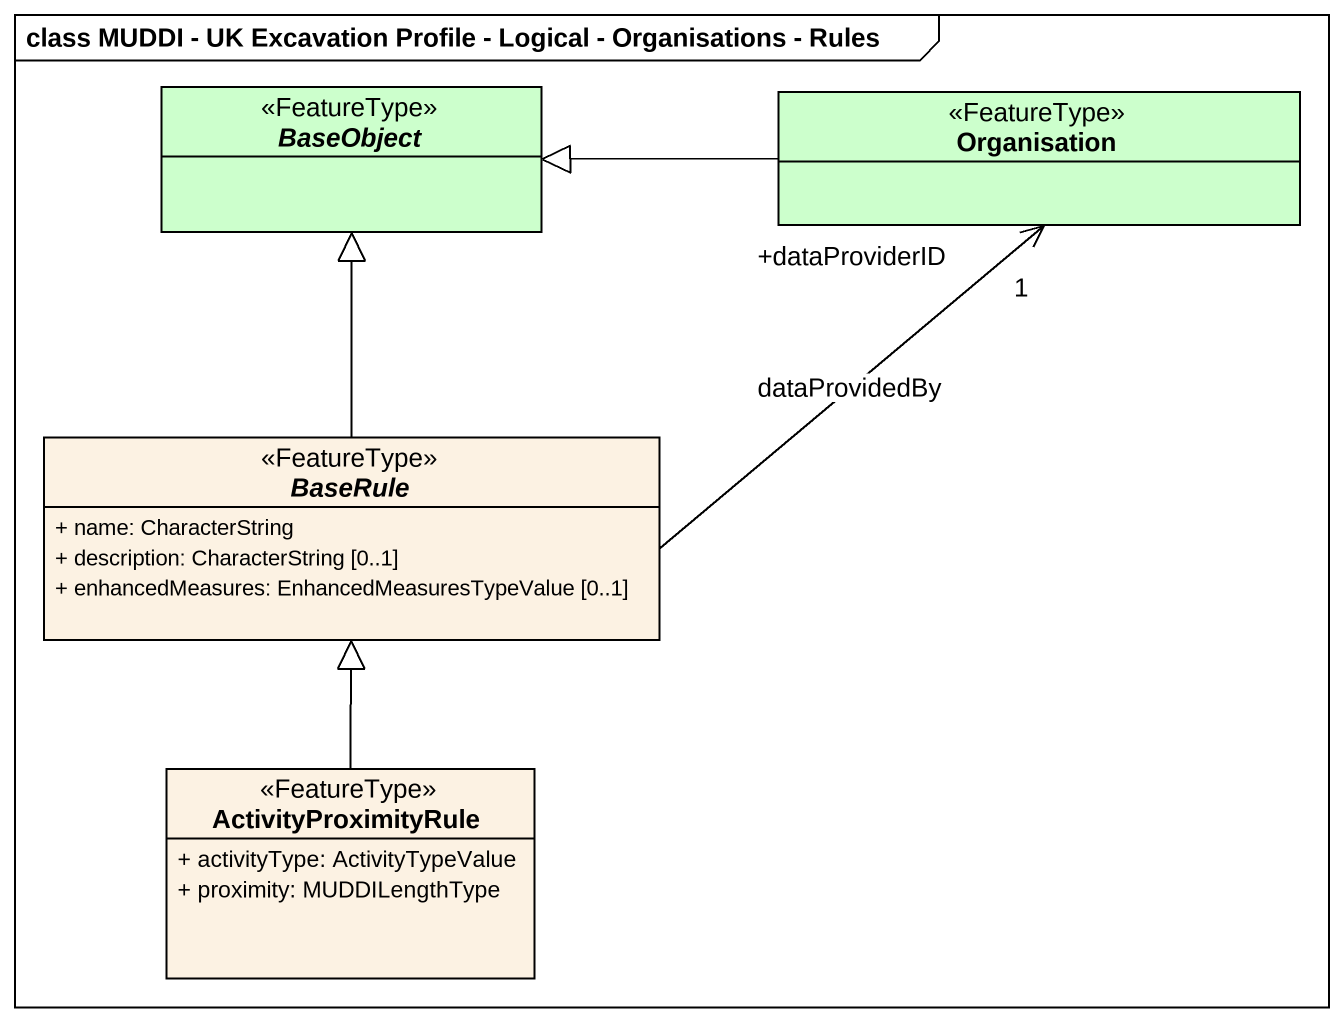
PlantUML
@startuml
mainframe class MUDDI - UK Excavation Profile - Logical - Organisations - Rules
hide circle
hide empty members
skinparam classAttributeIconSize 0
abstract class BaseObject <<FeatureType>> #CCFFCC
class Organisation <<FeatureType>> #CCFFCC
abstract class BaseRule <<FeatureType>> {
  + name: CharacterString
  + description: CharacterString [0..1]
  + enhancedMeasures: EnhancedMeasuresTypeValue [0..1]
}
class ActivityProximityRule <<FeatureType>> {
  + activityType: ActivityTypeValue
  + proximity: MUDDILengthType
}
Organisation -left-|> BaseObject
BaseRule -up-|> BaseObject
BaseRule -right-> "+dataProviderID\n1" Organisation : dataProvidedBy
ActivityProximityRule -up-|> BaseRule
@enduml
